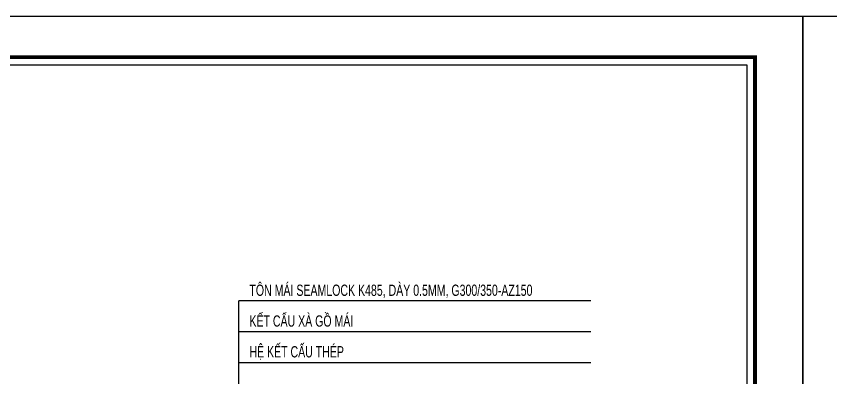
# Model space of a CAD drawing. Header units: inches. Extents: x 2 to 32666, y -5537 to 22.
# Drawn here: x 14097.6 to 14277.9, y -3784.7 to -3704.5 of the extents above; entities that cross this region are included whole.
import ezdxf
from ezdxf.enums import TextEntityAlignment as Align

# ---------------------------------------------------------------- set-up
doc = ezdxf.new("R2010")
doc.units = ezdxf.units.IN
doc.header["$MEASUREMENT"] = 0
for name, color, linetype in [('2', 2, 'Continuous'), ('3', 3, 'Continuous'), ('7', 7, 'Continuous'), ('9', 9, 'Continuous'), ('BAO KHUNG', 31, 'Continuous'), ('NET IN', 3, 'Continuous')]:
    doc.layers.add(name, color=color, linetype=linetype)
doc.layers.add('Cover text', color=7, linetype='Continuous', true_color=0x52370f)
doc.styles.add('ST1H', font='vnshxh.shx', dxfattribs={"width": 0.7})
doc.styles.add('TIEU DE', font='Vharialn.ttf')

# ---------------------------------------------------------------- blocks, each defined once
blk = doc.blocks.new('kt kien truc 1')
at = {"layer": '2', "color": 157, "linetype": 'Continuous'}
blk.add_lwpolyline([(0, 420), (594, 420), (594, 0), (0, 0)], close=True, dxfattribs=at)
at = {"layer": '7', "color": 147, "linetype": 'Continuous'}
blk.add_lwpolyline([(12.33, 57.61), (581.67, 57.61), (581.67, 409.19), (12.33, 409.19)], close=True, dxfattribs=at)
at = {"layer": 'BAO KHUNG', "color": 167, "linetype": 'Continuous', "const_width": 0.871}
blk.add_lwpolyline([(10.59, 9.07), (583.41, 9.07), (583.41, 410.93), (10.59, 410.93)], close=True, dxfattribs=at)
at = {"layer": 'Cover text', "ltscale": 0.5, "style": 'TIEU DE'}
for tag, p in [('STT', (555.05, 15.58)), ('TENBANVE', (45.93, 14.6))]:
    blk.add_attdef(tag, text='', height=2, dxfattribs=at).set_placement(p, align=Align.MIDDLE_CENTER)

msp = doc.modelspace()

# ---------------------------------------------------------------- linework, layer by layer
at = {"layer": '9'}
for p, q in [((14146.8361, -3862.5128), (14146.8361, -3767.6668)), ((14224.8357, -3767.6668), (14146.8361, -3767.6668)), ((14224.8357, -3774.4905), (14146.8361, -3774.4905)), ((14146.8361, -3781.3142), (14224.8357, -3781.3142))]:
    msp.add_line(p, q, dxfattribs=at)
at = {"layer": 'NET IN'}
for points in [[(13677.7695, -3704.5249), (14271.7695, -3704.5249), (14271.7695, -4124.5249), (13677.7695, -4124.5249)], [(14271.7695, -3704.5249), (14865.7695, -3704.5249), (14865.7695, -4124.5249), (14271.7695, -4124.5249)]]:
    msp.add_lwpolyline(points, close=True, dxfattribs=at)

# ---------------------------------------------------------------- block references
at = {"layer": '3'}
for p in [(13677.7695, -4124.5249), (14271.7695, -4124.5249)]:
    msp.add_blockref('kt kien truc 1', p, dxfattribs=at)

# ---------------------------------------------------------------- texts
at = {"layer": '3', "style": 'ST1H', "width": 0.7}
for s, p in [('t«n m¸i seamlock k485, dµy 0.5mm, g300/350-az150', (14149.1945, -3766.5413)), ('kÕt cÊu xµ gå m¸i', (14149.1945, -3773.365)), ('hÖ kÕt cÊu thÐp', (14149.1945, -3780.1888))]:
    msp.add_text(s, height=2.5, dxfattribs=at).set_placement(p)

doc.saveas('drawing.dxf')
